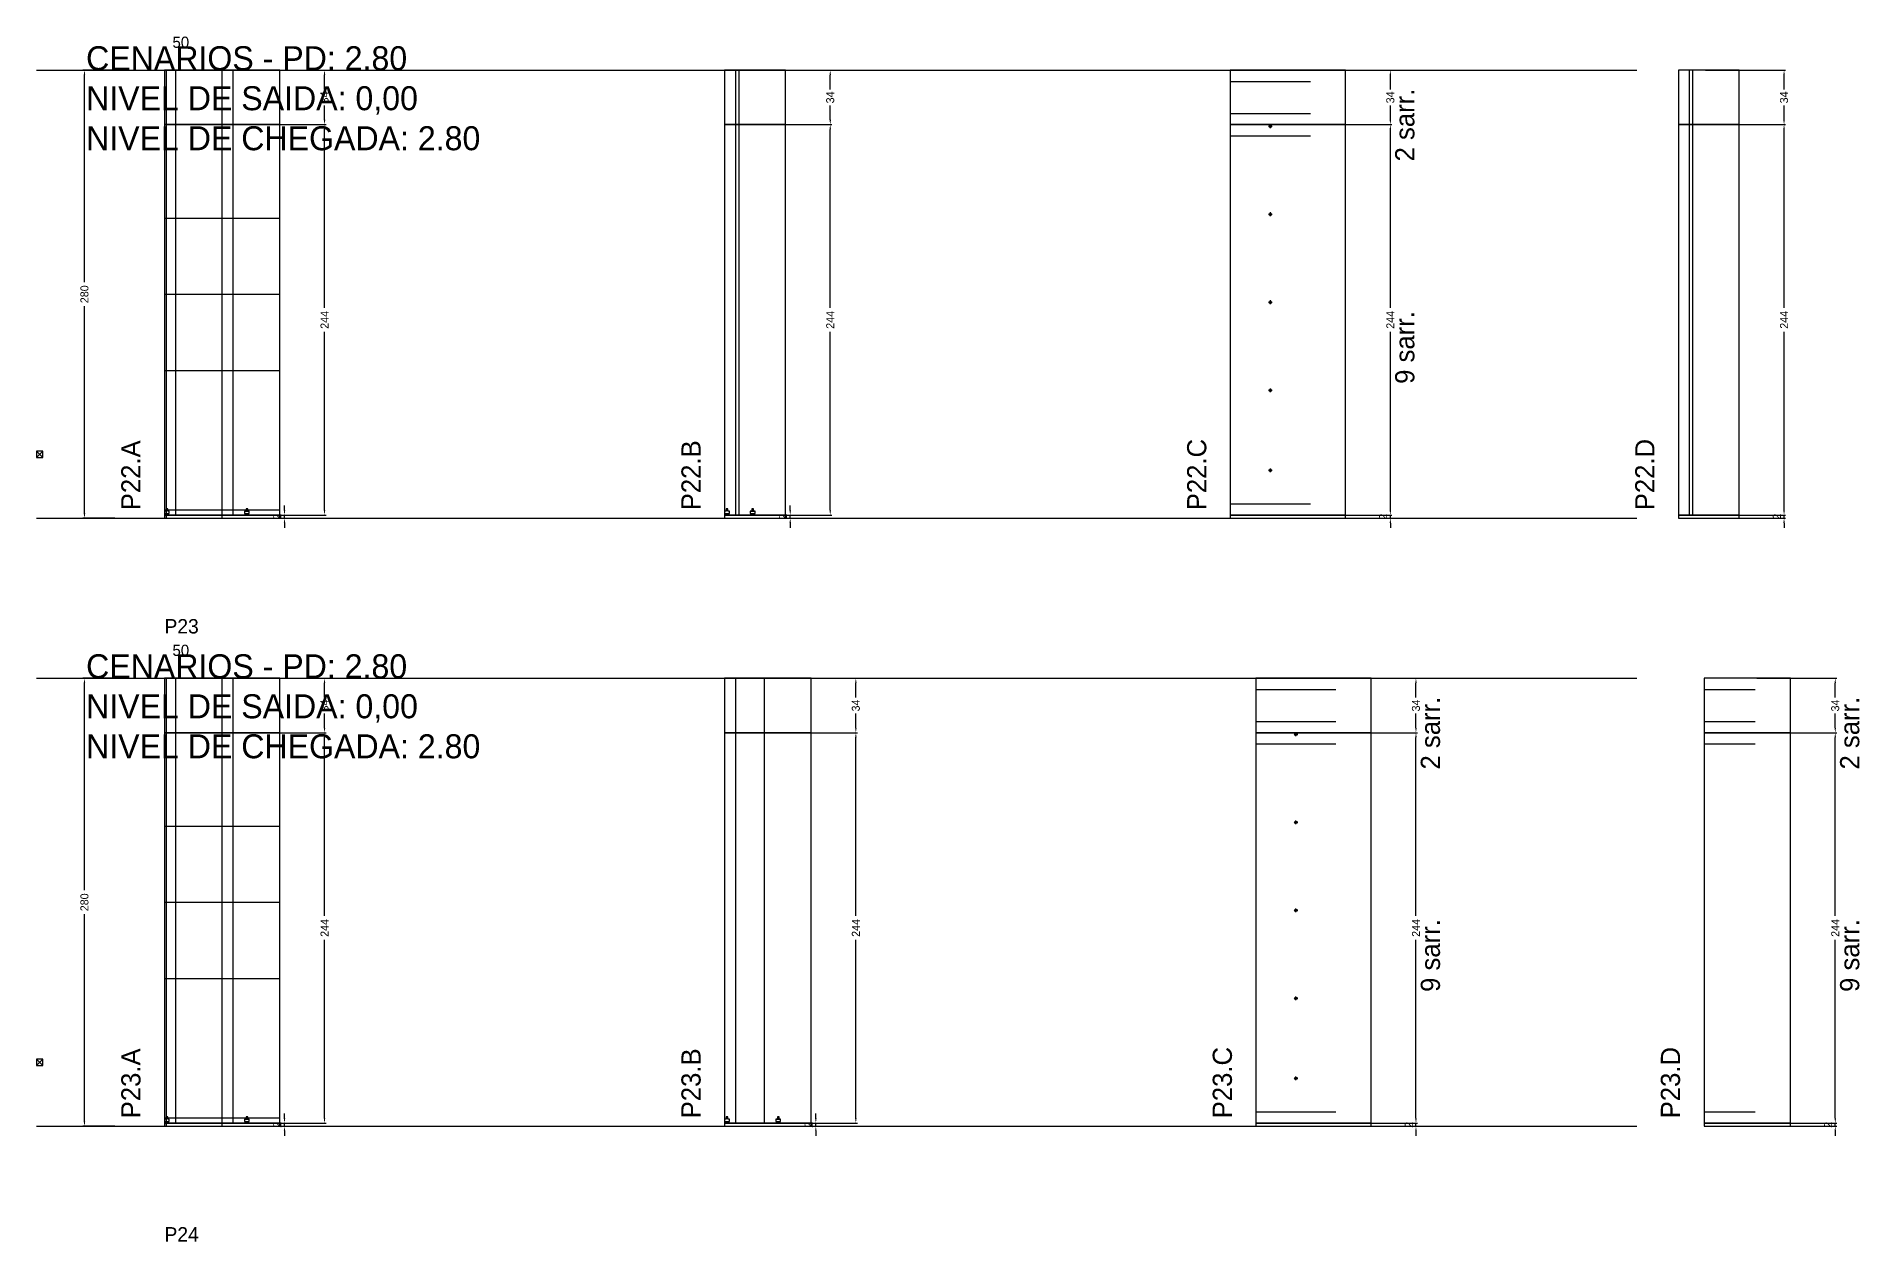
# Model space of a CAD drawing. Header units: centimetres. Extents: x -10500 to 4299, y -12546 to 295.
# Drawn here: x -7000 to -5861, y -5012 to -4259 of the extents above; entities that cross this region are included whole.
import ezdxf

# ---------------------------------------------------------------- set-up
doc = ezdxf.new("R2010")
doc.units = ezdxf.units.CM
doc.linetypes.add('DASHED', pattern=[2, -2])
for name, color, linetype in [('CHAPA', 140, 'Continuous'), ('COTA', 241, 'Continuous'), ('COTAS FURACAO', 16, 'Continuous'), ('Madeira', 30, 'Continuous'), ('MEIO_PONT', 160, 'Continuous'), ('NOMENCLATURA', 7, 'Continuous'), ('Nível', 160, 'Continuous'), ('Painéis', 200, 'Continuous'), ('Perfil Metálico', 150, 'Continuous'), ('SARR_2.2x7', 40, 'Continuous'), ('SARRAFO DE PRESSAO', 200, 'Continuous'), ('texto', 7, 'Continuous'), ('TEXTO_GERAL', 7, 'Continuous')]:
    doc.layers.add(name, color=color, linetype=linetype)
doc.dimstyles.new('PAINEL-NOVA', dxfattribs={"dimtxt": 5, "dimasz": 3, "dimexe": 1, "dimexo": 1, "dimgap": 1, "dimtad": 1, "dimcen": 2.5, "dimazin": 3, "dimtfac": 1, "dimtmove": 0, "dimatfit": 3})

# ---------------------------------------------------------------- blocks, each defined once
blk = doc.blocks.new('_CLOSEDFILLED')
at = {"color": 0, "linetype": 'BYBLOCK'}
blk.add_solid([(-1, 0.16), (0, 0), (-1, -0.16)], dxfattribs=at)
blk = doc.blocks.new('*D375')
for p, q in [((-6951, -4280), (-6971, -4280)), ((-6970, -4412.5), (-6970, -4283)), ((-6970, -4557), (-6970, -4427.5)), ((-6951, -4560), (-6971, -4560))]:
    blk.add_line(p, q)
at = {"layer": 'Defpoints'}
for p in [(-6950, -4280), (-6970, -4560), (-6950, -4560)]:
    blk.add_point(p, dxfattribs=at)
at = {"layer": 'COTA', "xscale": 3, "yscale": 3}
for p, rotation in [((-6970, -4280), 90), ((-6970, -4560), 270)]:
    blk.add_blockref('_CLOSEDFILLED', p, dxfattribs=dict(at, rotation=rotation))
at = {"layer": 'COTA', "insert": (-6970, -4420), "char_height": 5, "attachment_point": 5, "rotation": 90}
blk.add_mtext('280', dxfattribs=at)
blk = doc.blocks.new('MULDURA')
at = {"layer": 'Paineis'}
for p, q in [((0, 0), (4, 4)), ((4, 0), (0, 4))]:
    blk.add_line(p, q, dxfattribs=at)
blk.add_lwpolyline([(0, 0), (4, 0), (4, 4), (0, 4)], close=True, dxfattribs=at)
blk = doc.blocks.new('*D377')
for p, q in [((-6869, -4314), (-6819, -4314)), ((-6820, -4428.5), (-6820, -4317)), ((-6820, -4555), (-6820, -4443.5)), ((-6869, -4558), (-6819, -4558))]:
    blk.add_line(p, q)
at = {"layer": 'Defpoints'}
for p in [(-6870, -4314), (-6870, -4558), (-6820, -4558)]:
    blk.add_point(p, dxfattribs=at)
at = {"layer": 'COTA', "xscale": 3, "yscale": 3}
for p, rotation in [((-6820, -4314), 90), ((-6820, -4558), 270)]:
    blk.add_blockref('_CLOSEDFILLED', p, dxfattribs=dict(at, rotation=rotation))
at = {"layer": 'COTA', "insert": (-6820, -4436), "char_height": 5, "attachment_point": 5, "rotation": 90}
blk.add_mtext('244', dxfattribs=at)
blk = doc.blocks.new('*D378')
for p, q in [((-6869, -4280), (-6819, -4280)), ((-6820, -4292), (-6820, -4283)), ((-6820, -4311), (-6820, -4302)), ((-6869, -4314), (-6819, -4314))]:
    blk.add_line(p, q)
at = {"layer": 'Defpoints'}
for p in [(-6870, -4280), (-6870, -4314), (-6820, -4314)]:
    blk.add_point(p, dxfattribs=at)
at = {"layer": 'COTA', "xscale": 3, "yscale": 3}
for p, rotation in [((-6820, -4280), 90), ((-6820, -4314), 270)]:
    blk.add_blockref('_CLOSEDFILLED', p, dxfattribs=dict(at, rotation=rotation))
at = {"layer": 'COTA', "insert": (-6820, -4297), "char_height": 5, "attachment_point": 5, "rotation": 90}
blk.add_mtext('34', dxfattribs=at)
blk = doc.blocks.new('SLIPTEE')
at = {"layer": 'Paineis'}
blk.add_lwpolyline([(0, 0), (3, 0), (3, 1.5), (2, 1.5), (2, 3), (1, 3), (1, 1.5), (0, 1.5)], close=True, dxfattribs=at)
blk = doc.blocks.new('SLIPTDD')
at = {"layer": 'Paineis'}
blk.add_line((0, 1.5), (3, 1.5), dxfattribs=at)
blk.add_lwpolyline([(0, 0), (3, 0), (3, 1.5), (2, 1.5), (2, 3), (1, 3), (1, 1.5), (0, 1.5)], close=True, dxfattribs=at)
blk = doc.blocks.new('*D380')
for p, q in [((-6553, -4314), (-6503, -4314)), ((-6504, -4428.5), (-6504, -4317)), ((-6504, -4555), (-6504, -4443.5)), ((-6553, -4558), (-6503, -4558))]:
    blk.add_line(p, q)
at = {"layer": 'Defpoints'}
for p in [(-6554, -4314), (-6554, -4558), (-6504, -4558)]:
    blk.add_point(p, dxfattribs=at)
at = {"layer": 'COTA', "xscale": 3, "yscale": 3}
for p, rotation in [((-6504, -4314), 90), ((-6504, -4558), 270)]:
    blk.add_blockref('_CLOSEDFILLED', p, dxfattribs=dict(at, rotation=rotation))
at = {"layer": 'COTA', "insert": (-6504, -4436), "char_height": 5, "attachment_point": 5, "rotation": 90}
blk.add_mtext('244', dxfattribs=at)
blk = doc.blocks.new('*D381')
for p, q in [((-6553, -4280), (-6503, -4280)), ((-6504, -4292), (-6504, -4283)), ((-6504, -4311), (-6504, -4302)), ((-6553, -4314), (-6503, -4314))]:
    blk.add_line(p, q)
at = {"layer": 'Defpoints'}
for p in [(-6554, -4280), (-6554, -4314), (-6504, -4314)]:
    blk.add_point(p, dxfattribs=at)
at = {"layer": 'COTA', "xscale": 3, "yscale": 3}
for p, rotation in [((-6504, -4280), 90), ((-6504, -4314), 270)]:
    blk.add_blockref('_CLOSEDFILLED', p, dxfattribs=dict(at, rotation=rotation))
at = {"layer": 'COTA', "insert": (-6504, -4297), "char_height": 5, "attachment_point": 5, "rotation": 90}
blk.add_mtext('34', dxfattribs=at)
blk = doc.blocks.new('*D383')
for p, q in [((-6203, -4314), (-6153, -4314)), ((-6154, -4428.5), (-6154, -4317)), ((-6154, -4555), (-6154, -4443.5)), ((-6203, -4558), (-6153, -4558))]:
    blk.add_line(p, q)
at = {"layer": 'Defpoints'}
for p in [(-6204, -4314), (-6204, -4558), (-6154, -4558)]:
    blk.add_point(p, dxfattribs=at)
at = {"layer": 'COTA', "xscale": 3, "yscale": 3}
for p, rotation in [((-6154, -4314), 90), ((-6154, -4558), 270)]:
    blk.add_blockref('_CLOSEDFILLED', p, dxfattribs=dict(at, rotation=rotation))
at = {"layer": 'COTA', "insert": (-6154, -4436), "char_height": 5, "attachment_point": 5, "rotation": 90}
blk.add_mtext('244', dxfattribs=at)
blk = doc.blocks.new('*D384')
for p, q in [((-6203, -4280), (-6153, -4280)), ((-6154, -4292), (-6154, -4283)), ((-6154, -4311), (-6154, -4302)), ((-6203, -4314), (-6153, -4314))]:
    blk.add_line(p, q)
at = {"layer": 'Defpoints'}
for p in [(-6204, -4280), (-6204, -4314), (-6154, -4314)]:
    blk.add_point(p, dxfattribs=at)
at = {"layer": 'COTA', "xscale": 3, "yscale": 3}
for p, rotation in [((-6154, -4280), 90), ((-6154, -4314), 270)]:
    blk.add_blockref('_CLOSEDFILLED', p, dxfattribs=dict(at, rotation=rotation))
at = {"layer": 'COTA', "insert": (-6154, -4297), "char_height": 5, "attachment_point": 5, "rotation": 90}
blk.add_mtext('34', dxfattribs=at)
blk = doc.blocks.new('furacao')
at = {"layer": 'COTAS FURACAO'}
for p, q in [((-1.2, 0), (1.2, 0)), ((0, -1.2), (0, 1.2))]:
    blk.add_line(p, q, dxfattribs=at)
blk.add_circle((0, 0), 0.8, dxfattribs=at)
blk = doc.blocks.new('*D386')
for p, q in [((-5957, -4314), (-5907, -4314)), ((-5908, -4428.5), (-5908, -4317)), ((-5908, -4555), (-5908, -4443.5)), ((-5957, -4558), (-5907, -4558))]:
    blk.add_line(p, q)
at = {"layer": 'Defpoints'}
for p in [(-5958, -4314), (-5958, -4558), (-5908, -4558)]:
    blk.add_point(p, dxfattribs=at)
at = {"layer": 'COTA', "xscale": 3, "yscale": 3}
for p, rotation in [((-5908, -4314), 90), ((-5908, -4558), 270)]:
    blk.add_blockref('_CLOSEDFILLED', p, dxfattribs=dict(at, rotation=rotation))
at = {"layer": 'COTA', "insert": (-5908, -4436), "char_height": 5, "attachment_point": 5, "rotation": 90}
blk.add_mtext('244', dxfattribs=at)
blk = doc.blocks.new('*D387')
for p, q in [((-5957, -4280), (-5907, -4280)), ((-5908, -4292), (-5908, -4283)), ((-5908, -4311), (-5908, -4302)), ((-5957, -4314), (-5907, -4314))]:
    blk.add_line(p, q)
at = {"layer": 'Defpoints'}
for p in [(-5958, -4280), (-5958, -4314), (-5908, -4314)]:
    blk.add_point(p, dxfattribs=at)
at = {"layer": 'COTA', "xscale": 3, "yscale": 3}
for p, rotation in [((-5908, -4280), 90), ((-5908, -4314), 270)]:
    blk.add_blockref('_CLOSEDFILLED', p, dxfattribs=dict(at, rotation=rotation))
at = {"layer": 'COTA', "insert": (-5908, -4297), "char_height": 5, "attachment_point": 5, "rotation": 90}
blk.add_mtext('34', dxfattribs=at)
blk = doc.blocks.new('*D409')
for p, q in [((-6951, -4660), (-6971, -4660)), ((-6970, -4792.5), (-6970, -4663)), ((-6970, -4937), (-6970, -4807.5)), ((-6951, -4940), (-6971, -4940))]:
    blk.add_line(p, q)
at = {"layer": 'Defpoints'}
for p in [(-6950, -4660), (-6970, -4940), (-6950, -4940)]:
    blk.add_point(p, dxfattribs=at)
at = {"layer": 'COTA', "xscale": 3, "yscale": 3}
for p, rotation in [((-6970, -4660), 90), ((-6970, -4940), 270)]:
    blk.add_blockref('_CLOSEDFILLED', p, dxfattribs=dict(at, rotation=rotation))
at = {"layer": 'COTA', "insert": (-6970, -4800), "char_height": 5, "attachment_point": 5, "rotation": 90}
blk.add_mtext('280', dxfattribs=at)
blk = doc.blocks.new('*D411')
for p, q in [((-6869, -4694), (-6819, -4694)), ((-6820, -4808.5), (-6820, -4697)), ((-6820, -4935), (-6820, -4823.5)), ((-6869, -4938), (-6819, -4938))]:
    blk.add_line(p, q)
at = {"layer": 'Defpoints'}
for p in [(-6870, -4694), (-6870, -4938), (-6820, -4938)]:
    blk.add_point(p, dxfattribs=at)
at = {"layer": 'COTA', "xscale": 3, "yscale": 3}
for p, rotation in [((-6820, -4694), 90), ((-6820, -4938), 270)]:
    blk.add_blockref('_CLOSEDFILLED', p, dxfattribs=dict(at, rotation=rotation))
at = {"layer": 'COTA', "insert": (-6820, -4816), "char_height": 5, "attachment_point": 5, "rotation": 90}
blk.add_mtext('244', dxfattribs=at)
blk = doc.blocks.new('*D412')
for p, q in [((-6869, -4660), (-6819, -4660)), ((-6820, -4672), (-6820, -4663)), ((-6820, -4691), (-6820, -4682)), ((-6869, -4694), (-6819, -4694))]:
    blk.add_line(p, q)
at = {"layer": 'Defpoints'}
for p in [(-6870, -4660), (-6870, -4694), (-6820, -4694)]:
    blk.add_point(p, dxfattribs=at)
at = {"layer": 'COTA', "xscale": 3, "yscale": 3}
for p, rotation in [((-6820, -4660), 90), ((-6820, -4694), 270)]:
    blk.add_blockref('_CLOSEDFILLED', p, dxfattribs=dict(at, rotation=rotation))
at = {"layer": 'COTA', "insert": (-6820, -4677), "char_height": 5, "attachment_point": 5, "rotation": 90}
blk.add_mtext('34', dxfattribs=at)
blk = doc.blocks.new('*D414')
for p, q in [((-6537, -4694), (-6487, -4694)), ((-6488, -4808.5), (-6488, -4697)), ((-6488, -4935), (-6488, -4823.5)), ((-6537, -4938), (-6487, -4938))]:
    blk.add_line(p, q)
at = {"layer": 'Defpoints'}
for p in [(-6538, -4694), (-6538, -4938), (-6488, -4938)]:
    blk.add_point(p, dxfattribs=at)
at = {"layer": 'COTA', "xscale": 3, "yscale": 3}
for p, rotation in [((-6488, -4694), 90), ((-6488, -4938), 270)]:
    blk.add_blockref('_CLOSEDFILLED', p, dxfattribs=dict(at, rotation=rotation))
at = {"layer": 'COTA', "insert": (-6488, -4816), "char_height": 5, "attachment_point": 5, "rotation": 90}
blk.add_mtext('244', dxfattribs=at)
blk = doc.blocks.new('*D415')
for p, q in [((-6537, -4660), (-6487, -4660)), ((-6488, -4672), (-6488, -4663)), ((-6488, -4691), (-6488, -4682)), ((-6537, -4694), (-6487, -4694))]:
    blk.add_line(p, q)
at = {"layer": 'Defpoints'}
for p in [(-6538, -4660), (-6538, -4694), (-6488, -4694)]:
    blk.add_point(p, dxfattribs=at)
at = {"layer": 'COTA', "xscale": 3, "yscale": 3}
for p, rotation in [((-6488, -4660), 90), ((-6488, -4694), 270)]:
    blk.add_blockref('_CLOSEDFILLED', p, dxfattribs=dict(at, rotation=rotation))
at = {"layer": 'COTA', "insert": (-6488, -4677), "char_height": 5, "attachment_point": 5, "rotation": 90}
blk.add_mtext('34', dxfattribs=at)
blk = doc.blocks.new('*D417')
for p, q in [((-6187, -4694), (-6137, -4694)), ((-6138, -4808.5), (-6138, -4697)), ((-6138, -4935), (-6138, -4823.5)), ((-6187, -4938), (-6137, -4938))]:
    blk.add_line(p, q)
at = {"layer": 'Defpoints'}
for p in [(-6188, -4694), (-6188, -4938), (-6138, -4938)]:
    blk.add_point(p, dxfattribs=at)
at = {"layer": 'COTA', "xscale": 3, "yscale": 3}
for p, rotation in [((-6138, -4694), 90), ((-6138, -4938), 270)]:
    blk.add_blockref('_CLOSEDFILLED', p, dxfattribs=dict(at, rotation=rotation))
at = {"layer": 'COTA', "insert": (-6138, -4816), "char_height": 5, "attachment_point": 5, "rotation": 90}
blk.add_mtext('244', dxfattribs=at)
blk = doc.blocks.new('*D418')
for p, q in [((-6187, -4660), (-6137, -4660)), ((-6138, -4672), (-6138, -4663)), ((-6138, -4691), (-6138, -4682)), ((-6187, -4694), (-6137, -4694))]:
    blk.add_line(p, q)
at = {"layer": 'Defpoints'}
for p in [(-6188, -4660), (-6188, -4694), (-6138, -4694)]:
    blk.add_point(p, dxfattribs=at)
at = {"layer": 'COTA', "xscale": 3, "yscale": 3}
for p, rotation in [((-6138, -4660), 90), ((-6138, -4694), 270)]:
    blk.add_blockref('_CLOSEDFILLED', p, dxfattribs=dict(at, rotation=rotation))
at = {"layer": 'COTA', "insert": (-6138, -4677), "char_height": 5, "attachment_point": 5, "rotation": 90}
blk.add_mtext('34', dxfattribs=at)
blk = doc.blocks.new('*D420')
for p, q in [((-5925, -4694), (-5875, -4694)), ((-5876, -4808.5), (-5876, -4697)), ((-5876, -4935), (-5876, -4823.5)), ((-5925, -4938), (-5875, -4938))]:
    blk.add_line(p, q)
at = {"layer": 'Defpoints'}
for p in [(-5926, -4694), (-5926, -4938), (-5876, -4938)]:
    blk.add_point(p, dxfattribs=at)
at = {"layer": 'COTA', "xscale": 3, "yscale": 3}
for p, rotation in [((-5876, -4694), 90), ((-5876, -4938), 270)]:
    blk.add_blockref('_CLOSEDFILLED', p, dxfattribs=dict(at, rotation=rotation))
at = {"layer": 'COTA', "insert": (-5876, -4816), "char_height": 5, "attachment_point": 5, "rotation": 90}
blk.add_mtext('244', dxfattribs=at)
blk = doc.blocks.new('*D421')
for p, q in [((-5925, -4660), (-5875, -4660)), ((-5876, -4672), (-5876, -4663)), ((-5876, -4691), (-5876, -4682)), ((-5925, -4694), (-5875, -4694))]:
    blk.add_line(p, q)
at = {"layer": 'Defpoints'}
for p in [(-5926, -4660), (-5926, -4694), (-5876, -4694)]:
    blk.add_point(p, dxfattribs=at)
at = {"layer": 'COTA', "xscale": 3, "yscale": 3}
for p, rotation in [((-5876, -4660), 90), ((-5876, -4694), 270)]:
    blk.add_blockref('_CLOSEDFILLED', p, dxfattribs=dict(at, rotation=rotation))
at = {"layer": 'COTA', "insert": (-5876, -4677), "char_height": 5, "attachment_point": 5, "rotation": 90}
blk.add_mtext('34', dxfattribs=at)

msp = doc.modelspace()

# ---------------------------------------------------------------- linework, layer by layer
at = {"layer": 'CHAPA'}
for points in [[(-6920, -4560), (-6918.8, -4560), (-6918.8, -4280), (-6920, -4280)], [(-6920, -4940), (-6918.8, -4940), (-6918.8, -4660), (-6920, -4660)]]:
    msp.add_lwpolyline(points, close=True, dxfattribs=at)
at = {"layer": 'Madeira'}
for points in [[(-6920, -4372.4), (-6848, -4372.4)], [(-6920, -4467.6), (-6848, -4467.6)], [(-6920, -4752.4), (-6848, -4752.4)], [(-6920, -4847.6), (-6848, -4847.6)]]:
    msp.add_lwpolyline(points, dxfattribs=at)
at = {"layer": 'MEIO_PONT'}
for points in [[(-6920, -4420), (-6848, -4420)], [(-6920, -4800), (-6848, -4800)]]:
    msp.add_lwpolyline(points, dxfattribs=at)
at = {"layer": 'Nível', "linetype": 'DASHED'}
for points in [[(-7000, -4280), (-6000, -4280)], [(-7000, -4560), (-6000, -4560)], [(-7000, -4660), (-6000, -4660)], [(-7000, -4940), (-6000, -4940)]]:
    msp.add_lwpolyline(points, dxfattribs=at)
at = {"layer": 'Painéis'}
for points in [[(-6920, -4314), (-6848, -4314), (-6848, -4280), (-6920, -4280)], [(-6920, -4560), (-6848, -4560), (-6848, -4280), (-6920, -4280)], [(-6570, -4314), (-6532, -4314), (-6532, -4280), (-6570, -4280)], [(-6254, -4314), (-6182, -4314), (-6182, -4280), (-6254, -4280)], [(-5974, -4314), (-5936, -4314), (-5936, -4280), (-5974, -4280)], [(-6920, -4558), (-6848, -4558), (-6848, -4314), (-6920, -4314)], [(-6570, -4558), (-6532, -4558), (-6532, -4314), (-6570, -4314)], [(-6254, -4558), (-6182, -4558), (-6182, -4314), (-6254, -4314)], [(-5974, -4558), (-5936, -4558), (-5936, -4314), (-5974, -4314)], [(-6920, -4560), (-6848, -4560), (-6848, -4558), (-6920, -4558)], [(-6570, -4560), (-6532, -4560), (-6532, -4558), (-6570, -4558)], [(-6254, -4560), (-6182, -4560), (-6182, -4558), (-6254, -4558)], [(-5974, -4560), (-5936, -4560), (-5936, -4558), (-5974, -4558)], [(-6920, -4694), (-6848, -4694), (-6848, -4660), (-6920, -4660)], [(-6920, -4940), (-6848, -4940), (-6848, -4660), (-6920, -4660)], [(-6570, -4694), (-6516, -4694), (-6516, -4660), (-6570, -4660)], [(-6238, -4694), (-6166, -4694), (-6166, -4660), (-6238, -4660)], [(-5958, -4694), (-5904, -4694), (-5904, -4660), (-5958, -4660)], [(-6920, -4938), (-6848, -4938), (-6848, -4694), (-6920, -4694)], [(-6570, -4938), (-6516, -4938), (-6516, -4694), (-6570, -4694)], [(-6238, -4938), (-6166, -4938), (-6166, -4694), (-6238, -4694)], [(-5958, -4938), (-5904, -4938), (-5904, -4694), (-5958, -4694)], [(-6920, -4940), (-6848, -4940), (-6848, -4938), (-6920, -4938)], [(-6570, -4940), (-6516, -4940), (-6516, -4938), (-6570, -4938)], [(-6238, -4940), (-6166, -4940), (-6166, -4938), (-6238, -4938)], [(-5958, -4940), (-5904, -4940), (-5904, -4938), (-5958, -4938)]]:
    msp.add_lwpolyline(points, close=True, dxfattribs=at)
at = {"layer": 'Perfil Metálico'}
for p, q in [((-6884, -4560), (-6884, -4280)), ((-6884, -4940), (-6884, -4660))]:
    msp.add_line(p, q, dxfattribs=at)
at = {"layer": 'SARR_2.2x7'}
for points in [[(-6913, -4314), (-6913, -4280)], [(-6877, -4314), (-6877, -4280)], [(-6563, -4314), (-6563, -4280)], [(-6561, -4314), (-6561, -4280)], [(-5967, -4314), (-5967, -4280)], [(-5965, -4314), (-5965, -4280)], [(-6254, -4287), (-6204, -4287)], [(-6254, -4307), (-6204, -4307)], [(-6254, -4321), (-6204, -4321)], [(-6254, -4551), (-6204, -4551)], [(-6913, -4694), (-6913, -4660)], [(-6877, -4694), (-6877, -4660)], [(-6563, -4694), (-6563, -4660)], [(-6545, -4694), (-6545, -4660)], [(-6238, -4667), (-6188, -4667)], [(-5958, -4667), (-5926, -4667)], [(-6238, -4687), (-6188, -4687)], [(-5958, -4687), (-5926, -4687)], [(-6238, -4701), (-6188, -4701)], [(-5958, -4701), (-5926, -4701)], [(-6238, -4931), (-6188, -4931)], [(-5958, -4931), (-5926, -4931)]]:
    msp.add_lwpolyline(points, dxfattribs=at)
at = {"layer": 'SARR_2.2x7', "linetype": 'DASHED'}
for points in [[(-6913, -4558), (-6913, -4314)], [(-6877, -4558), (-6877, -4314)], [(-6563, -4558), (-6563, -4314)], [(-6561, -4558), (-6561, -4314)], [(-5967, -4558), (-5967, -4314)], [(-5965, -4558), (-5965, -4314)], [(-6913, -4938), (-6913, -4694)], [(-6877, -4938), (-6877, -4694)], [(-6563, -4938), (-6563, -4694)], [(-6545, -4938), (-6545, -4694)]]:
    msp.add_lwpolyline(points, dxfattribs=at)
at = {"layer": 'SARRAFO DE PRESSAO'}
for points in [[(-6920, -4560), (-6848, -4560), (-6848, -4555), (-6920, -4555)], [(-6920, -4940), (-6848, -4940), (-6848, -4935), (-6920, -4935)]]:
    msp.add_lwpolyline(points, close=True, dxfattribs=at)

# ---------------------------------------------------------------- block references
at = {"layer": 'COTA'}
for name, p in [('furacao', (-6229, -4315)), ('furacao', (-6229, -4370)), ('furacao', (-6229, -4425)), ('furacao', (-6229, -4480)), ('MULDURA', (-7000, -4522)), ('furacao', (-6229, -4530)), ('SLIPTEE', (-6920, -4557)), ('SLIPTDD', (-6870, -4557)), ('SLIPTEE', (-6570, -4557)), ('SLIPTDD', (-6554, -4557)), ('furacao', (-6213, -4695)), ('furacao', (-6213, -4750)), ('furacao', (-6213, -4805)), ('furacao', (-6213, -4860)), ('MULDURA', (-7000, -4902)), ('furacao', (-6213, -4910)), ('SLIPTEE', (-6920, -4937)), ('SLIPTDD', (-6870, -4937)), ('SLIPTEE', (-6570, -4937)), ('SLIPTDD', (-6538, -4937))]:
    msp.add_blockref(name, p, dxfattribs=at)

# ---------------------------------------------------------------- texts
at = {"layer": 'NOMENCLATURA'}
for s, p in [('CENARIOS - PD: 2.80', (-6969, -4280)), ('NIVEL DE SAIDA: 0,00', (-6969, -4305)), ('NIVEL DE CHEGADA: 2.80', (-6969, -4330)), ('CENARIOS - PD: 2.80', (-6969, -4660)), ('NIVEL DE SAIDA: 0,00', (-6969, -4685)), ('NIVEL DE CHEGADA: 2.80', (-6969, -4710))]:
    msp.add_text(s, height=15, dxfattribs=at).set_placement(p)
for s, p in [('2 sarr.', (-6139, -4337)), ('9 sarr.', (-6139, -4476)), ('P22.C', (-6269, -4555)), ('P22.A', (-6935, -4555)), ('P22.B', (-6585, -4555)), ('P22.D', (-5989, -4555)), ('2 sarr.', (-6123, -4717)), ('2 sarr.', (-5861, -4717)), ('9 sarr.', (-6123, -4856)), ('9 sarr.', (-5861, -4856)), ('P23.A', (-6935, -4935)), ('P23.B', (-6585, -4935)), ('P23.C', (-6253, -4935)), ('P23.D', (-5973, -4935))]:
    msp.add_text(s, height=12, rotation=90, dxfattribs=at).set_placement(p)
at = {"layer": 'texto'}
for p in [(-6915, -4266), (-6915, -4646)]:
    msp.add_text('50', height=7, dxfattribs=at).set_placement(p)
at = {"layer": 'TEXTO_GERAL'}
for s, p in [('P23', (-6920, -4632)), ('P24', (-6920, -5012))]:
    msp.add_text(s, height=9, dxfattribs=at).set_placement(p)

# ---------------------------------------------------------------- dimensions: what is measured, and where the dimension line sits
at = {"layer": 'COTA'}
for base, p1, p2, picture, middle in [((-6970, -4560), (-6950, -4560), (-6950, -4280), '*D375', (-6970, -4420)), ((-6820, -4314), (-6870, -4314), (-6870, -4280), '*D378', (-6820, -4297)), ((-6504, -4314), (-6554, -4314), (-6554, -4280), '*D381', (-6504, -4297)), ((-6154, -4314), (-6204, -4314), (-6204, -4280), '*D384', (-6154, -4297)), ((-5908, -4314), (-5958, -4314), (-5958, -4280), '*D387', (-5908, -4297)), ((-6820, -4558), (-6870, -4558), (-6870, -4314), '*D377', (-6820, -4436)), ((-6504, -4558), (-6554, -4558), (-6554, -4314), '*D380', (-6504, -4436)), ((-6154, -4558), (-6204, -4558), (-6204, -4314), '*D383', (-6154, -4436)), ((-5908, -4558), (-5958, -4558), (-5958, -4314), '*D386', (-5908, -4436)), ((-6970, -4940), (-6950, -4940), (-6950, -4660), '*D409', (-6970, -4800)), ((-6820, -4694), (-6870, -4694), (-6870, -4660), '*D412', (-6820, -4677)), ((-6488, -4694), (-6538, -4694), (-6538, -4660), '*D415', (-6488, -4677)), ((-6138, -4694), (-6188, -4694), (-6188, -4660), '*D418', (-6138, -4677)), ((-5876, -4694), (-5926, -4694), (-5926, -4660), '*D421', (-5876, -4677)), ((-6820, -4938), (-6870, -4938), (-6870, -4694), '*D411', (-6820, -4816)), ((-6488, -4938), (-6538, -4938), (-6538, -4694), '*D414', (-6488, -4816)), ((-6138, -4938), (-6188, -4938), (-6188, -4694), '*D417', (-6138, -4816)), ((-5876, -4938), (-5926, -4938), (-5926, -4694), '*D420', (-5876, -4816))]:
    dim = msp.add_linear_dim(base=base, p1=p1, p2=p2, angle=90, dimstyle='PAINEL-NOVA', dxfattribs=at)
    dim.commit()
    dim.dimension.update_dxf_attribs({"geometry": picture, "text_midpoint": middle})
for base, p1, p2 in [((-6845, -4560), (-6870, -4560), (-6870, -4558)), ((-6529, -4560), (-6554, -4560), (-6554, -4558)), ((-6154, -4560), (-6204, -4560), (-6204, -4558)), ((-5908, -4560), (-5958, -4560), (-5958, -4558)), ((-6845, -4940), (-6870, -4940), (-6870, -4938)), ((-6513, -4940), (-6538, -4940), (-6538, -4938)), ((-6138, -4940), (-6188, -4940), (-6188, -4938)), ((-5876, -4940), (-5926, -4940), (-5926, -4938))]:
    msp.add_linear_dim(base=base, p1=p1, p2=p2, angle=90, dimstyle='PAINEL-NOVA', dxfattribs=at).render()

doc.saveas('drawing.dxf')
